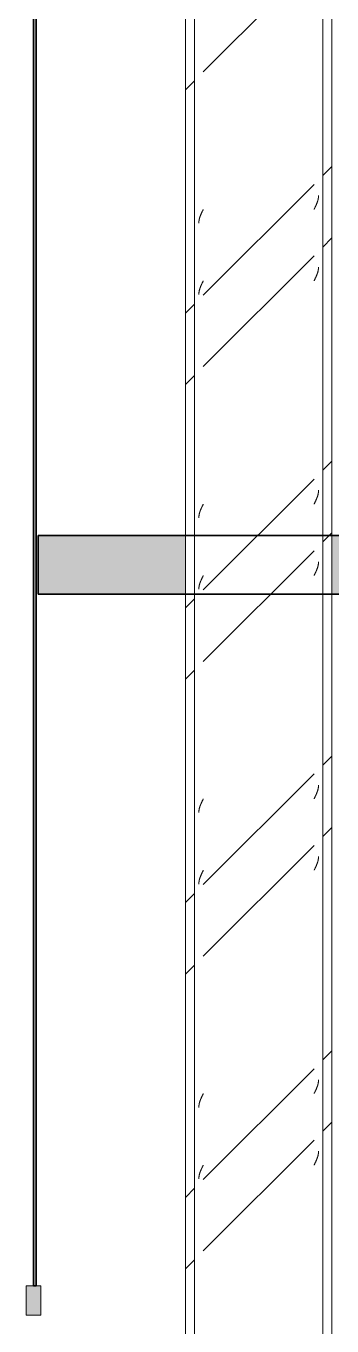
# Model space of a CAD drawing. Header units: centimetres. Extents: x -6111 to 13767, y -285 to 1600.
# Drawn here: x -5478.5 to -5426.3, y 511.2 to 732.9 of the extents above; entities that cross this region are included whole.
import ezdxf

# ---------------------------------------------------------------- set-up
doc = ezdxf.new("R2010")
doc.units = ezdxf.units.CM
for name, color, linetype, lineweight in [('A-FLOR', 7, 'Continuous', 9), ('A-FLOR-PATT', 7, 'Continuous', 35), ('A-WALL', 7, 'Continuous', 9), ('A-WALL-PATT', 7, 'Continuous', 35), ('S-COLS', 7, 'Continuous', 9)]:
    doc.layers.add(name, color=color, linetype=linetype, lineweight=lineweight)
pattern_1 = [(45, (0, 0), (-25.14472, 25.14472), []), (45, (0, 38.1), (-25.14472, 25.14472), [])]

# ---------------------------------------------------------------- blocks, each defined once
blk = doc.blocks.new('PQ_RVR_ARQ-01_ZZ_ZZ_MO_T_A_rvt-1-Elevación Eje 1')
at = {"layer": 'A-FLOR-PATT', "lineweight": 9, "true_color": 0xeaeaea}
h = blk.add_hatch(color=254, dxfattribs=at)
h.paths.add_polyline_path([(-5133.84, 636.02), (-4778.08, 636.02), (-4778.08, 646.02), (-5426.34, 646.02), (-5426.34, 636.02), (-5374.6, 636.02)])
h.paths.add_polyline_path([(-5451.34, 636.02), (-5451.34, 646.02), (-5476.46, 646.02), (-5476.46, 636.02)])
h.paths.add_polyline_path([(-4677.56, 636.02), (-4677.56, 646.02), (-4753.08, 646.02), (-4753.08, 636.02)])
at = {"layer": 'A-WALL-PATT', "lineweight": 9, "true_color": 0xeaeaea}
h = blk.add_hatch(color=254, dxfattribs=at)
h.paths.add_polyline_path([(-5476.76, 518.03), (-5476.76, 959.92), (-5477.26, 959.92), (-5477.26, 518.03)])
h.paths.add_polyline_path([(-5477.26, 965.92), (-5476.76, 965.92), (-5476.76, 974.35), (-5477.26, 974.21)])
blk.add_hatch(color=254, dxfattribs=at).paths.add_polyline_path([(-5478.51, 513.03), (-5476.01, 513.03), (-5476.01, 518.03), (-5478.51, 518.03), (-5478.51, 513.67)])
at = {"layer": 'A-FLOR', "color": 254, "lineweight": 35, "true_color": 0xcccccc}
for p, q in [((-4677.56, 646.02), (-5476.46, 646.02)), ((-5476.46, 646.02), (-5476.46, 636.02)), ((-5476.46, 636.02), (-4677.56, 636.02))]:
    blk.add_line(p, q, dxfattribs=at)
at = {"layer": 'A-WALL', "color": 254, "lineweight": 35, "true_color": 0xcccccc}
for p, q in [((-5477.26, 974.21), (-5477.26, 518.03)), ((-5476.76, 518.03), (-5476.76, 974.35)), ((-5477.26, 518.03), (-5476.76, 518.03))]:
    blk.add_line(p, q, dxfattribs=at)
at = {"layer": 'A-WALL', "color": 254, "true_color": 0xcccccc}
for p, q in [((-5476.01, 518.03), (-5478.51, 518.03)), ((-5478.51, 518.03), (-5478.51, 513.03)), ((-5476.01, 513.03), (-5476.01, 518.03)), ((-5478.51, 513.03), (-5476.01, 513.03))]:
    blk.add_line(p, q, dxfattribs=at)
blk = doc.blocks.new('FP_1-Elevación Eje 1')
at = {"layer": 'S-COLS', "color": 9, "true_color": 0xc0c0c0}
for p, q in [((-5428.78, 703.08), (-5428.77, 703.12)), ((-5428.77, 703.12), (-5428.76, 703.16)), ((-5428.76, 703.16), (-5428.75, 703.19)), ((-5428.75, 703.19), (-5428.74, 703.23)), ((-5428.74, 703.23), (-5428.73, 703.27)), ((-5428.73, 703.27), (-5428.72, 703.31)), ((-5428.72, 703.31), (-5428.71, 703.34)), ((-5428.71, 703.34), (-5428.7, 703.38)), ((-5428.7, 703.42), (-5428.69, 703.46)), ((-5428.7, 703.38), (-5428.7, 703.42)), ((-5428.69, 703.46), (-5428.68, 703.49)), ((-5428.68, 703.53), (-5428.67, 703.57)), ((-5428.68, 703.49), (-5428.68, 703.53)), ((-5428.67, 703.57), (-5428.66, 703.6)), ((-5428.66, 703.64), (-5428.65, 703.68)), ((-5428.66, 703.6), (-5428.66, 703.64)), ((-5428.65, 703.75), (-5428.64, 703.79)), ((-5428.65, 703.72), (-5428.65, 703.75)), ((-5428.65, 703.68), (-5428.65, 703.72)), ((-5428.64, 703.87), (-5428.63, 703.9)), ((-5428.64, 703.83), (-5428.64, 703.87)), ((-5428.64, 703.79), (-5428.64, 703.83)), ((-5428.63, 703.98), (-5428.63, 704.02)), ((-5428.63, 703.94), (-5428.63, 703.98)), ((-5428.63, 703.9), (-5428.63, 703.94)), ((-5429.4, 701.67), (-5429.38, 701.7)), ((-5429.38, 701.7), (-5429.36, 701.74)), ((-5429.36, 701.74), (-5429.34, 701.78)), ((-5429.34, 701.78), (-5429.32, 701.81)), ((-5429.32, 701.81), (-5429.31, 701.85)), ((-5429.31, 701.85), (-5429.29, 701.89)), ((-5429.29, 701.89), (-5429.27, 701.93)), ((-5429.27, 701.93), (-5429.25, 701.96)), ((-5429.25, 701.96), (-5429.23, 702)), ((-5429.23, 702), (-5429.21, 702.04)), ((-5429.21, 702.04), (-5429.19, 702.08)), ((-5429.19, 702.08), (-5429.18, 702.11)), ((-5429.18, 702.11), (-5429.16, 702.15)), ((-5429.16, 702.15), (-5429.14, 702.19)), ((-5429.14, 702.19), (-5429.12, 702.22)), ((-5429.12, 702.22), (-5429.11, 702.26)), ((-5429.11, 702.26), (-5429.09, 702.3)), ((-5429.09, 702.3), (-5429.07, 702.34)), ((-5429.07, 702.34), (-5429.05, 702.37)), ((-5429.05, 702.37), (-5429.04, 702.41)), ((-5429.04, 702.41), (-5429.02, 702.45)), ((-5429.02, 702.45), (-5429, 702.49)), ((-5429, 702.49), (-5428.99, 702.52)), ((-5428.99, 702.52), (-5428.97, 702.56)), ((-5428.97, 702.56), (-5428.96, 702.6)), ((-5428.96, 702.6), (-5428.94, 702.64)), ((-5428.94, 702.64), (-5428.93, 702.67)), ((-5428.93, 702.67), (-5428.91, 702.71)), ((-5428.91, 702.71), (-5428.9, 702.75)), ((-5428.9, 702.75), (-5428.88, 702.78)), ((-5428.88, 702.78), (-5428.87, 702.82)), ((-5428.87, 702.82), (-5428.86, 702.86)), ((-5428.86, 702.86), (-5428.84, 702.9)), ((-5428.84, 702.9), (-5428.83, 702.93)), ((-5428.83, 702.93), (-5428.82, 702.97)), ((-5428.82, 702.97), (-5428.81, 703.01)), ((-5428.81, 703.01), (-5428.79, 703.05)), ((-5428.79, 703.05), (-5428.78, 703.08)), ((-5429.25, 689.77), (-5429.23, 689.81)), ((-5429.23, 689.81), (-5429.21, 689.85)), ((-5429.21, 689.85), (-5429.19, 689.89)), ((-5429.19, 689.89), (-5429.18, 689.92)), ((-5429.18, 689.92), (-5429.16, 689.96)), ((-5429.16, 689.96), (-5429.14, 690)), ((-5429.14, 690), (-5429.12, 690.04)), ((-5429.12, 690.04), (-5429.11, 690.07)), ((-5429.11, 690.07), (-5429.09, 690.11)), ((-5429.09, 690.11), (-5429.07, 690.15)), ((-5429.07, 690.15), (-5429.05, 690.18)), ((-5429.05, 690.18), (-5429.04, 690.22)), ((-5429.04, 690.22), (-5429.02, 690.26)), ((-5429.02, 690.26), (-5429, 690.3)), ((-5429, 690.3), (-5428.99, 690.33)), ((-5428.99, 690.33), (-5428.97, 690.37)), ((-5428.97, 690.37), (-5428.96, 690.41)), ((-5428.96, 690.41), (-5428.94, 690.45)), ((-5428.94, 690.45), (-5428.93, 690.48)), ((-5428.93, 690.48), (-5428.91, 690.52)), ((-5428.91, 690.52), (-5428.9, 690.56)), ((-5428.9, 690.56), (-5428.88, 690.59)), ((-5428.88, 690.59), (-5428.87, 690.63)), ((-5428.87, 690.63), (-5428.86, 690.67)), ((-5428.86, 690.67), (-5428.84, 690.71)), ((-5428.84, 690.71), (-5428.83, 690.74)), ((-5428.83, 690.74), (-5428.82, 690.78)), ((-5428.82, 690.78), (-5428.81, 690.82)), ((-5428.81, 690.82), (-5428.79, 690.86)), ((-5428.79, 690.86), (-5428.78, 690.89)), ((-5428.78, 690.89), (-5428.77, 690.93)), ((-5428.77, 690.93), (-5428.76, 690.97)), ((-5428.76, 690.97), (-5428.75, 691.01)), ((-5428.75, 691.01), (-5428.74, 691.04)), ((-5428.74, 691.04), (-5428.73, 691.08)), ((-5428.73, 691.08), (-5428.72, 691.12)), ((-5428.72, 691.12), (-5428.71, 691.15)), ((-5428.71, 691.15), (-5428.7, 691.19)), ((-5428.7, 691.23), (-5428.69, 691.27)), ((-5428.7, 691.19), (-5428.7, 691.23)), ((-5428.69, 691.27), (-5428.68, 691.3)), ((-5428.68, 691.34), (-5428.67, 691.38)), ((-5428.68, 691.3), (-5428.68, 691.34)), ((-5428.67, 691.38), (-5428.66, 691.42)), ((-5428.66, 691.45), (-5428.65, 691.49)), ((-5428.66, 691.42), (-5428.66, 691.45)), ((-5428.65, 691.56), (-5428.64, 691.6)), ((-5428.65, 691.53), (-5428.65, 691.56)), ((-5428.65, 691.49), (-5428.65, 691.53)), ((-5428.64, 691.68), (-5428.63, 691.71)), ((-5428.64, 691.64), (-5428.64, 691.68)), ((-5428.64, 691.6), (-5428.64, 691.64)), ((-5428.63, 691.79), (-5428.63, 691.83)), ((-5428.63, 691.75), (-5428.63, 691.79)), ((-5428.63, 691.71), (-5428.63, 691.75)), ((-5429.4, 689.48), (-5429.38, 689.51)), ((-5429.38, 689.51), (-5429.36, 689.55)), ((-5429.36, 689.55), (-5429.34, 689.59)), ((-5429.34, 689.59), (-5429.32, 689.62)), ((-5429.32, 689.62), (-5429.31, 689.66)), ((-5429.31, 689.66), (-5429.29, 689.7)), ((-5429.29, 689.7), (-5429.27, 689.74)), ((-5429.27, 689.74), (-5429.25, 689.77)), ((-5429.07, 652.05), (-5429.05, 652.08)), ((-5429.05, 652.08), (-5429.04, 652.12)), ((-5429.04, 652.12), (-5429.02, 652.16)), ((-5429.02, 652.16), (-5429, 652.2)), ((-5429, 652.2), (-5428.99, 652.23)), ((-5428.99, 652.23), (-5428.97, 652.27)), ((-5428.97, 652.27), (-5428.96, 652.31)), ((-5428.96, 652.31), (-5428.94, 652.35)), ((-5428.94, 652.35), (-5428.93, 652.38)), ((-5428.93, 652.38), (-5428.91, 652.42)), ((-5428.91, 652.42), (-5428.9, 652.46)), ((-5428.9, 652.46), (-5428.88, 652.49)), ((-5428.88, 652.49), (-5428.87, 652.53)), ((-5428.87, 652.53), (-5428.86, 652.57)), ((-5428.86, 652.57), (-5428.84, 652.61)), ((-5428.84, 652.61), (-5428.83, 652.64)), ((-5428.83, 652.64), (-5428.82, 652.68)), ((-5428.82, 652.68), (-5428.81, 652.72)), ((-5428.81, 652.72), (-5428.79, 652.76)), ((-5428.79, 652.76), (-5428.78, 652.79)), ((-5428.78, 652.79), (-5428.77, 652.83)), ((-5428.77, 652.83), (-5428.76, 652.87)), ((-5428.76, 652.87), (-5428.75, 652.91)), ((-5428.75, 652.91), (-5428.74, 652.94)), ((-5428.74, 652.94), (-5428.73, 652.98)), ((-5428.73, 652.98), (-5428.72, 653.02)), ((-5428.72, 653.02), (-5428.71, 653.05)), ((-5428.71, 653.05), (-5428.7, 653.09)), ((-5428.7, 653.13), (-5428.69, 653.17)), ((-5428.7, 653.09), (-5428.7, 653.13)), ((-5428.69, 653.17), (-5428.68, 653.2)), ((-5428.68, 653.24), (-5428.67, 653.28)), ((-5428.68, 653.2), (-5428.68, 653.24)), ((-5428.67, 653.28), (-5428.66, 653.32)), ((-5428.66, 653.35), (-5428.65, 653.39)), ((-5428.66, 653.32), (-5428.66, 653.35)), ((-5428.65, 653.46), (-5428.64, 653.5)), ((-5428.65, 653.43), (-5428.65, 653.46)), ((-5428.65, 653.39), (-5428.65, 653.43)), ((-5428.64, 653.58), (-5428.63, 653.61)), ((-5428.64, 653.54), (-5428.64, 653.58)), ((-5428.64, 653.5), (-5428.64, 653.54)), ((-5428.63, 653.69), (-5428.63, 653.73)), ((-5428.63, 653.65), (-5428.63, 653.69)), ((-5428.63, 653.61), (-5428.63, 653.65)), ((-5429.4, 651.38), (-5429.38, 651.41)), ((-5429.38, 651.41), (-5429.36, 651.45)), ((-5429.36, 651.45), (-5429.34, 651.49)), ((-5429.34, 651.49), (-5429.32, 651.52)), ((-5429.32, 651.52), (-5429.31, 651.56)), ((-5429.31, 651.56), (-5429.29, 651.6)), ((-5429.29, 651.6), (-5429.27, 651.64)), ((-5429.27, 651.64), (-5429.25, 651.67)), ((-5429.25, 651.67), (-5429.23, 651.71)), ((-5429.23, 651.71), (-5429.21, 651.75)), ((-5429.21, 651.75), (-5429.19, 651.79)), ((-5429.19, 651.79), (-5429.18, 651.82)), ((-5429.18, 651.82), (-5429.16, 651.86)), ((-5429.16, 651.86), (-5429.14, 651.9)), ((-5429.14, 651.9), (-5429.12, 651.94)), ((-5429.12, 651.94), (-5429.11, 651.97)), ((-5429.11, 651.97), (-5429.09, 652.01)), ((-5429.09, 652.01), (-5429.07, 652.05)), ((-5428.69, 640.98), (-5428.68, 641.01)), ((-5428.68, 641.05), (-5428.67, 641.09)), ((-5428.68, 641.01), (-5428.68, 641.05)), ((-5428.67, 641.09), (-5428.66, 641.13)), ((-5428.66, 641.16), (-5428.65, 641.2)), ((-5428.66, 641.13), (-5428.66, 641.16)), ((-5428.65, 641.28), (-5428.64, 641.31)), ((-5428.65, 641.24), (-5428.65, 641.28)), ((-5428.65, 641.2), (-5428.65, 641.24)), ((-5428.64, 641.39), (-5428.63, 641.42)), ((-5428.64, 641.35), (-5428.64, 641.39)), ((-5428.64, 641.31), (-5428.64, 641.35)), ((-5428.63, 641.5), (-5428.63, 641.54)), ((-5428.63, 641.46), (-5428.63, 641.5)), ((-5428.63, 641.42), (-5428.63, 641.46)), ((-5429.4, 639.19), (-5429.38, 639.22)), ((-5429.38, 639.22), (-5429.36, 639.26)), ((-5429.36, 639.26), (-5429.34, 639.3)), ((-5429.34, 639.3), (-5429.32, 639.34)), ((-5429.32, 639.34), (-5429.31, 639.37)), ((-5429.31, 639.37), (-5429.29, 639.41)), ((-5429.29, 639.41), (-5429.27, 639.45)), ((-5429.27, 639.45), (-5429.25, 639.48)), ((-5429.25, 639.48), (-5429.23, 639.52)), ((-5429.23, 639.52), (-5429.21, 639.56)), ((-5429.21, 639.56), (-5429.19, 639.6)), ((-5429.19, 639.6), (-5429.18, 639.63)), ((-5429.18, 639.63), (-5429.16, 639.67)), ((-5429.16, 639.67), (-5429.14, 639.71)), ((-5429.14, 639.71), (-5429.12, 639.75)), ((-5429.12, 639.75), (-5429.11, 639.78)), ((-5429.11, 639.78), (-5429.09, 639.82)), ((-5429.09, 639.82), (-5429.07, 639.86)), ((-5429.07, 639.86), (-5429.05, 639.89)), ((-5429.05, 639.89), (-5429.04, 639.93)), ((-5429.04, 639.93), (-5429.02, 639.97)), ((-5429.02, 639.97), (-5429, 640.01)), ((-5429, 640.01), (-5428.99, 640.04)), ((-5428.99, 640.04), (-5428.97, 640.08)), ((-5428.97, 640.08), (-5428.96, 640.12)), ((-5428.96, 640.12), (-5428.94, 640.16)), ((-5428.94, 640.16), (-5428.93, 640.19)), ((-5428.93, 640.19), (-5428.91, 640.23)), ((-5428.91, 640.23), (-5428.9, 640.27)), ((-5428.9, 640.27), (-5428.88, 640.31)), ((-5428.88, 640.31), (-5428.87, 640.34)), ((-5428.87, 640.34), (-5428.86, 640.38)), ((-5428.86, 640.38), (-5428.84, 640.42)), ((-5428.84, 640.42), (-5428.83, 640.45)), ((-5428.83, 640.45), (-5428.82, 640.49)), ((-5428.82, 640.49), (-5428.81, 640.53)), ((-5428.81, 640.53), (-5428.79, 640.57)), ((-5428.79, 640.57), (-5428.78, 640.6)), ((-5428.78, 640.6), (-5428.77, 640.64)), ((-5428.77, 640.64), (-5428.76, 640.68)), ((-5428.76, 640.68), (-5428.75, 640.72)), ((-5428.75, 640.72), (-5428.74, 640.75)), ((-5428.74, 640.75), (-5428.73, 640.79)), ((-5428.73, 640.79), (-5428.72, 640.83)), ((-5428.72, 640.83), (-5428.71, 640.86)), ((-5428.71, 640.86), (-5428.7, 640.9)), ((-5428.7, 640.94), (-5428.69, 640.98)), ((-5428.7, 640.9), (-5428.7, 640.94)), ((-5428.64, 603.29), (-5428.63, 603.32)), ((-5428.64, 603.25), (-5428.64, 603.29)), ((-5428.63, 603.4), (-5428.63, 603.44)), ((-5428.63, 603.36), (-5428.63, 603.4)), ((-5428.63, 603.32), (-5428.63, 603.36)), ((-5429.4, 601.09), (-5429.38, 601.12)), ((-5429.38, 601.12), (-5429.36, 601.16)), ((-5429.36, 601.16), (-5429.34, 601.2)), ((-5429.34, 601.2), (-5429.32, 601.24)), ((-5429.32, 601.24), (-5429.31, 601.27)), ((-5429.31, 601.27), (-5429.29, 601.31)), ((-5429.29, 601.31), (-5429.27, 601.35)), ((-5429.27, 601.35), (-5429.25, 601.38)), ((-5429.25, 601.38), (-5429.23, 601.42)), ((-5429.23, 601.42), (-5429.21, 601.46)), ((-5429.21, 601.46), (-5429.19, 601.5)), ((-5429.19, 601.5), (-5429.18, 601.53)), ((-5429.18, 601.53), (-5429.16, 601.57)), ((-5429.16, 601.57), (-5429.14, 601.61)), ((-5429.14, 601.61), (-5429.12, 601.65)), ((-5429.12, 601.65), (-5429.11, 601.68)), ((-5429.11, 601.68), (-5429.09, 601.72)), ((-5429.09, 601.72), (-5429.07, 601.76)), ((-5429.07, 601.76), (-5429.05, 601.79)), ((-5429.05, 601.79), (-5429.04, 601.83)), ((-5429.04, 601.83), (-5429.02, 601.87)), ((-5429.02, 601.87), (-5429, 601.91)), ((-5429, 601.91), (-5428.99, 601.94)), ((-5428.99, 601.94), (-5428.97, 601.98)), ((-5428.97, 601.98), (-5428.96, 602.02)), ((-5428.96, 602.02), (-5428.94, 602.06)), ((-5428.94, 602.06), (-5428.93, 602.09)), ((-5428.93, 602.09), (-5428.91, 602.13)), ((-5428.91, 602.13), (-5428.9, 602.17)), ((-5428.9, 602.17), (-5428.88, 602.21)), ((-5428.88, 602.21), (-5428.87, 602.24)), ((-5428.87, 602.24), (-5428.86, 602.28)), ((-5428.86, 602.28), (-5428.84, 602.32)), ((-5428.84, 602.32), (-5428.83, 602.35)), ((-5428.83, 602.35), (-5428.82, 602.39)), ((-5428.82, 602.39), (-5428.81, 602.43)), ((-5428.81, 602.43), (-5428.79, 602.47)), ((-5428.79, 602.47), (-5428.78, 602.5)), ((-5428.78, 602.5), (-5428.77, 602.54)), ((-5428.77, 602.54), (-5428.76, 602.58)), ((-5428.76, 602.58), (-5428.75, 602.62)), ((-5428.75, 602.62), (-5428.74, 602.65)), ((-5428.74, 602.65), (-5428.73, 602.69)), ((-5428.73, 602.69), (-5428.72, 602.73)), ((-5428.72, 602.73), (-5428.71, 602.76)), ((-5428.71, 602.76), (-5428.7, 602.8)), ((-5428.7, 602.84), (-5428.69, 602.88)), ((-5428.7, 602.8), (-5428.7, 602.84)), ((-5428.69, 602.88), (-5428.68, 602.91)), ((-5428.68, 602.95), (-5428.67, 602.99)), ((-5428.68, 602.91), (-5428.68, 602.95)), ((-5428.67, 602.99), (-5428.66, 603.03)), ((-5428.66, 603.06), (-5428.65, 603.1)), ((-5428.66, 603.03), (-5428.66, 603.06)), ((-5428.65, 603.18), (-5428.64, 603.21)), ((-5428.65, 603.14), (-5428.65, 603.18)), ((-5428.65, 603.1), (-5428.65, 603.14)), ((-5428.64, 603.21), (-5428.64, 603.25)), ((-5428.91, 589.94), (-5428.9, 589.98)), ((-5428.9, 589.98), (-5428.88, 590.02)), ((-5428.88, 590.02), (-5428.87, 590.05)), ((-5428.87, 590.05), (-5428.86, 590.09)), ((-5428.86, 590.09), (-5428.84, 590.13)), ((-5428.84, 590.13), (-5428.83, 590.17)), ((-5428.83, 590.17), (-5428.82, 590.2)), ((-5428.82, 590.2), (-5428.81, 590.24)), ((-5428.81, 590.24), (-5428.79, 590.28)), ((-5428.79, 590.28), (-5428.78, 590.31)), ((-5428.78, 590.31), (-5428.77, 590.35)), ((-5428.77, 590.35), (-5428.76, 590.39)), ((-5428.76, 590.39), (-5428.75, 590.43)), ((-5428.75, 590.43), (-5428.74, 590.46)), ((-5428.74, 590.46), (-5428.73, 590.5)), ((-5428.73, 590.5), (-5428.72, 590.54)), ((-5428.72, 590.54), (-5428.71, 590.58)), ((-5428.71, 590.58), (-5428.7, 590.61)), ((-5428.7, 590.65), (-5428.69, 590.69)), ((-5428.7, 590.61), (-5428.7, 590.65)), ((-5428.69, 590.69), (-5428.68, 590.72)), ((-5428.68, 590.76), (-5428.67, 590.8)), ((-5428.68, 590.72), (-5428.68, 590.76)), ((-5428.67, 590.8), (-5428.66, 590.84)), ((-5428.66, 590.87), (-5428.65, 590.91)), ((-5428.66, 590.84), (-5428.66, 590.87)), ((-5428.65, 590.99), (-5428.64, 591.02)), ((-5428.65, 590.95), (-5428.65, 590.99)), ((-5428.65, 590.91), (-5428.65, 590.95)), ((-5428.64, 591.1), (-5428.63, 591.14)), ((-5428.64, 591.06), (-5428.64, 591.1)), ((-5428.64, 591.02), (-5428.64, 591.06)), ((-5428.63, 591.21), (-5428.63, 591.25)), ((-5428.63, 591.17), (-5428.63, 591.21)), ((-5428.63, 591.14), (-5428.63, 591.17)), ((-5429.4, 588.9), (-5429.38, 588.93)), ((-5429.38, 588.93), (-5429.36, 588.97)), ((-5429.36, 588.97), (-5429.34, 589.01)), ((-5429.34, 589.01), (-5429.32, 589.05)), ((-5429.32, 589.05), (-5429.31, 589.08)), ((-5429.31, 589.08), (-5429.29, 589.12)), ((-5429.29, 589.12), (-5429.27, 589.16)), ((-5429.27, 589.16), (-5429.25, 589.2)), ((-5429.25, 589.2), (-5429.23, 589.23)), ((-5429.23, 589.23), (-5429.21, 589.27)), ((-5429.21, 589.27), (-5429.19, 589.31)), ((-5429.19, 589.31), (-5429.18, 589.34)), ((-5429.18, 589.34), (-5429.16, 589.38)), ((-5429.16, 589.38), (-5429.14, 589.42)), ((-5429.14, 589.42), (-5429.12, 589.46)), ((-5429.12, 589.46), (-5429.11, 589.49)), ((-5429.11, 589.49), (-5429.09, 589.53)), ((-5429.09, 589.53), (-5429.07, 589.57)), ((-5429.07, 589.57), (-5429.05, 589.61)), ((-5429.05, 589.61), (-5429.04, 589.64)), ((-5429.04, 589.64), (-5429.02, 589.68)), ((-5429.02, 589.68), (-5429, 589.72)), ((-5429, 589.72), (-5428.99, 589.75)), ((-5428.99, 589.75), (-5428.97, 589.79)), ((-5428.97, 589.79), (-5428.96, 589.83)), ((-5428.96, 589.83), (-5428.94, 589.87)), ((-5428.94, 589.87), (-5428.93, 589.9)), ((-5428.93, 589.9), (-5428.91, 589.94)), ((-5428.77, 552.25), (-5428.76, 552.29)), ((-5428.76, 552.29), (-5428.75, 552.33)), ((-5428.75, 552.33), (-5428.74, 552.36)), ((-5428.74, 552.36), (-5428.73, 552.4)), ((-5428.73, 552.4), (-5428.72, 552.44)), ((-5428.72, 552.44), (-5428.71, 552.48)), ((-5428.71, 552.48), (-5428.7, 552.51)), ((-5428.7, 552.55), (-5428.69, 552.59)), ((-5428.7, 552.51), (-5428.7, 552.55)), ((-5428.69, 552.59), (-5428.68, 552.62)), ((-5428.68, 552.66), (-5428.67, 552.7)), ((-5428.68, 552.62), (-5428.68, 552.66)), ((-5428.67, 552.7), (-5428.66, 552.74)), ((-5428.66, 552.77), (-5428.65, 552.81)), ((-5428.66, 552.74), (-5428.66, 552.77)), ((-5428.65, 552.89), (-5428.64, 552.92)), ((-5428.65, 552.85), (-5428.65, 552.89)), ((-5428.65, 552.81), (-5428.65, 552.85)), ((-5428.64, 553), (-5428.63, 553.04)), ((-5428.64, 552.96), (-5428.64, 553)), ((-5428.64, 552.92), (-5428.64, 552.96)), ((-5428.63, 553.11), (-5428.63, 553.15)), ((-5428.63, 553.07), (-5428.63, 553.11)), ((-5428.63, 553.04), (-5428.63, 553.07)), ((-5429.4, 550.8), (-5429.38, 550.83)), ((-5429.38, 550.83), (-5429.36, 550.87)), ((-5429.36, 550.87), (-5429.34, 550.91)), ((-5429.34, 550.91), (-5429.32, 550.95)), ((-5429.32, 550.95), (-5429.31, 550.98)), ((-5429.31, 550.98), (-5429.29, 551.02)), ((-5429.29, 551.02), (-5429.27, 551.06)), ((-5429.27, 551.06), (-5429.25, 551.1)), ((-5429.25, 551.1), (-5429.23, 551.13)), ((-5429.23, 551.13), (-5429.21, 551.17)), ((-5429.21, 551.17), (-5429.19, 551.21)), ((-5429.19, 551.21), (-5429.18, 551.24)), ((-5429.18, 551.24), (-5429.16, 551.28)), ((-5429.16, 551.28), (-5429.14, 551.32)), ((-5429.14, 551.32), (-5429.12, 551.36)), ((-5429.12, 551.36), (-5429.11, 551.39)), ((-5429.11, 551.39), (-5429.09, 551.43)), ((-5429.09, 551.43), (-5429.07, 551.47)), ((-5429.07, 551.47), (-5429.05, 551.51)), ((-5429.05, 551.51), (-5429.04, 551.54)), ((-5429.04, 551.54), (-5429.02, 551.58)), ((-5429.02, 551.58), (-5429, 551.62)), ((-5429, 551.62), (-5428.99, 551.65)), ((-5428.99, 551.65), (-5428.97, 551.69)), ((-5428.97, 551.69), (-5428.96, 551.73)), ((-5428.96, 551.73), (-5428.94, 551.77)), ((-5428.94, 551.77), (-5428.93, 551.8)), ((-5428.93, 551.8), (-5428.91, 551.84)), ((-5428.91, 551.84), (-5428.9, 551.88)), ((-5428.9, 551.88), (-5428.88, 551.92)), ((-5428.88, 551.92), (-5428.87, 551.95)), ((-5428.87, 551.95), (-5428.86, 551.99)), ((-5428.86, 551.99), (-5428.84, 552.03)), ((-5428.84, 552.03), (-5428.83, 552.07)), ((-5428.83, 552.07), (-5428.82, 552.1)), ((-5428.82, 552.1), (-5428.81, 552.14)), ((-5428.81, 552.14), (-5428.79, 552.18)), ((-5428.79, 552.18), (-5428.78, 552.21)), ((-5428.78, 552.21), (-5428.77, 552.25)), ((-5429.23, 538.94), (-5429.21, 538.98)), ((-5429.21, 538.98), (-5429.19, 539.02)), ((-5429.19, 539.02), (-5429.18, 539.05)), ((-5429.18, 539.05), (-5429.16, 539.09)), ((-5429.16, 539.09), (-5429.14, 539.13)), ((-5429.14, 539.13), (-5429.12, 539.17)), ((-5429.12, 539.17), (-5429.11, 539.2)), ((-5429.11, 539.2), (-5429.09, 539.24)), ((-5429.09, 539.24), (-5429.07, 539.28)), ((-5429.07, 539.28), (-5429.05, 539.32)), ((-5429.05, 539.32), (-5429.04, 539.35)), ((-5429.04, 539.35), (-5429.02, 539.39)), ((-5429.02, 539.39), (-5429, 539.43)), ((-5429, 539.43), (-5428.99, 539.47)), ((-5428.99, 539.47), (-5428.97, 539.5)), ((-5428.97, 539.5), (-5428.96, 539.54)), ((-5428.96, 539.54), (-5428.94, 539.58)), ((-5428.94, 539.58), (-5428.93, 539.61)), ((-5428.93, 539.61), (-5428.91, 539.65)), ((-5428.91, 539.65), (-5428.9, 539.69)), ((-5428.9, 539.69), (-5428.88, 539.73)), ((-5428.88, 539.73), (-5428.87, 539.76)), ((-5428.87, 539.76), (-5428.86, 539.8)), ((-5428.86, 539.8), (-5428.84, 539.84)), ((-5428.84, 539.84), (-5428.83, 539.88)), ((-5428.83, 539.88), (-5428.82, 539.91)), ((-5428.82, 539.91), (-5428.81, 539.95)), ((-5428.81, 539.95), (-5428.79, 539.99)), ((-5428.79, 539.99), (-5428.78, 540.02)), ((-5428.78, 540.02), (-5428.77, 540.06)), ((-5428.77, 540.06), (-5428.76, 540.1)), ((-5428.76, 540.1), (-5428.75, 540.14)), ((-5428.75, 540.14), (-5428.74, 540.17)), ((-5428.74, 540.17), (-5428.73, 540.21)), ((-5428.73, 540.21), (-5428.72, 540.25)), ((-5428.72, 540.25), (-5428.71, 540.29)), ((-5428.71, 540.29), (-5428.7, 540.32)), ((-5428.7, 540.36), (-5428.69, 540.4)), ((-5428.7, 540.32), (-5428.7, 540.36)), ((-5428.69, 540.4), (-5428.68, 540.44)), ((-5428.68, 540.47), (-5428.67, 540.51)), ((-5428.68, 540.44), (-5428.68, 540.47)), ((-5428.67, 540.51), (-5428.66, 540.55)), ((-5428.66, 540.58), (-5428.65, 540.62)), ((-5428.66, 540.55), (-5428.66, 540.58)), ((-5428.65, 540.7), (-5428.64, 540.73)), ((-5428.65, 540.66), (-5428.65, 540.7)), ((-5428.65, 540.62), (-5428.65, 540.66)), ((-5428.64, 540.81), (-5428.63, 540.85)), ((-5428.64, 540.77), (-5428.64, 540.81)), ((-5428.64, 540.73), (-5428.64, 540.77)), ((-5428.63, 540.92), (-5428.63, 540.96)), ((-5428.63, 540.88), (-5428.63, 540.92)), ((-5428.63, 540.85), (-5428.63, 540.88)), ((-5429.4, 538.61), (-5429.38, 538.64)), ((-5429.38, 538.64), (-5429.36, 538.68)), ((-5429.36, 538.68), (-5429.34, 538.72)), ((-5429.34, 538.72), (-5429.32, 538.76)), ((-5429.32, 538.76), (-5429.31, 538.79)), ((-5429.31, 538.79), (-5429.29, 538.83)), ((-5429.29, 538.83), (-5429.27, 538.87)), ((-5429.27, 538.87), (-5429.25, 538.91)), ((-5429.25, 538.91), (-5429.23, 538.94))]:
    blk.add_line(p, q, dxfattribs=at)
blk = doc.blocks.new('FP_2-Elevación Eje 1')
at = {"layer": 'S-COLS', "color": 9, "true_color": 0xc0c0c0}
for p, q in [((-5448.67, 700.84), (-5448.66, 700.88)), ((-5448.66, 700.88), (-5448.64, 700.92)), ((-5448.64, 700.92), (-5448.62, 700.96)), ((-5448.62, 700.96), (-5448.61, 700.99)), ((-5448.61, 700.99), (-5448.59, 701.03)), ((-5448.59, 701.03), (-5448.57, 701.07)), ((-5448.57, 701.07), (-5448.56, 701.11)), ((-5448.56, 701.11), (-5448.54, 701.14)), ((-5448.54, 701.14), (-5448.52, 701.18)), ((-5448.52, 701.18), (-5448.5, 701.22)), ((-5448.5, 701.22), (-5448.48, 701.25)), ((-5448.48, 701.25), (-5448.47, 701.29)), ((-5448.47, 701.29), (-5448.45, 701.33)), ((-5448.45, 701.33), (-5448.43, 701.37)), ((-5448.43, 701.37), (-5448.41, 701.4)), ((-5448.41, 701.4), (-5448.39, 701.44)), ((-5448.39, 701.44), (-5448.37, 701.48)), ((-5448.37, 701.48), (-5448.35, 701.52)), ((-5448.35, 701.52), (-5448.34, 701.55)), ((-5448.34, 701.55), (-5448.32, 701.59)), ((-5448.32, 701.59), (-5448.3, 701.63)), ((-5448.3, 701.63), (-5448.28, 701.67)), ((-5449.05, 699.39), (-5449.04, 699.43)), ((-5449.05, 699.35), (-5449.05, 699.39)), ((-5449.05, 699.31), (-5449.05, 699.35)), ((-5449.04, 699.54), (-5449.03, 699.58)), ((-5449.04, 699.5), (-5449.04, 699.54)), ((-5449.04, 699.46), (-5449.04, 699.5)), ((-5449.04, 699.43), (-5449.04, 699.46)), ((-5449.03, 699.61), (-5449.02, 699.65)), ((-5449.03, 699.58), (-5449.03, 699.61)), ((-5449.02, 699.69), (-5449.01, 699.73)), ((-5449.02, 699.65), (-5449.02, 699.69)), ((-5449.01, 699.76), (-5449, 699.8)), ((-5449.01, 699.73), (-5449.01, 699.76)), ((-5449, 699.84), (-5448.99, 699.87)), ((-5449, 699.8), (-5449, 699.84)), ((-5448.99, 699.87), (-5448.98, 699.91)), ((-5448.98, 699.91), (-5448.97, 699.95)), ((-5448.97, 699.99), (-5448.96, 700.02)), ((-5448.97, 699.95), (-5448.97, 699.99)), ((-5448.96, 700.02), (-5448.95, 700.06)), ((-5448.95, 700.06), (-5448.94, 700.1)), ((-5448.94, 700.1), (-5448.93, 700.14)), ((-5448.93, 700.14), (-5448.92, 700.17)), ((-5448.92, 700.17), (-5448.91, 700.21)), ((-5448.91, 700.21), (-5448.9, 700.25)), ((-5448.9, 700.25), (-5448.89, 700.28)), ((-5448.89, 700.28), (-5448.87, 700.32)), ((-5448.87, 700.32), (-5448.86, 700.36)), ((-5448.86, 700.36), (-5448.85, 700.4)), ((-5448.85, 700.4), (-5448.84, 700.43)), ((-5448.84, 700.43), (-5448.82, 700.47)), ((-5448.82, 700.47), (-5448.81, 700.51)), ((-5448.81, 700.51), (-5448.8, 700.55)), ((-5448.8, 700.55), (-5448.78, 700.58)), ((-5448.78, 700.58), (-5448.77, 700.62)), ((-5448.77, 700.62), (-5448.75, 700.66)), ((-5448.75, 700.66), (-5448.74, 700.7)), ((-5448.74, 700.7), (-5448.72, 700.73)), ((-5448.72, 700.73), (-5448.71, 700.77)), ((-5448.71, 700.77), (-5448.69, 700.81)), ((-5448.69, 700.81), (-5448.67, 700.84)), ((-5449.01, 687.57), (-5449, 687.61)), ((-5449.01, 687.54), (-5449.01, 687.57)), ((-5449, 687.65), (-5448.99, 687.68)), ((-5449, 687.61), (-5449, 687.65)), ((-5448.99, 687.68), (-5448.98, 687.72)), ((-5448.98, 687.72), (-5448.97, 687.76)), ((-5448.97, 687.8), (-5448.96, 687.83)), ((-5448.97, 687.76), (-5448.97, 687.8)), ((-5448.96, 687.83), (-5448.95, 687.87)), ((-5448.95, 687.87), (-5448.94, 687.91)), ((-5448.94, 687.91), (-5448.93, 687.95)), ((-5448.93, 687.95), (-5448.92, 687.98)), ((-5448.92, 687.98), (-5448.91, 688.02)), ((-5448.91, 688.02), (-5448.9, 688.06)), ((-5448.9, 688.06), (-5448.89, 688.1)), ((-5448.89, 688.1), (-5448.87, 688.13)), ((-5448.87, 688.13), (-5448.86, 688.17)), ((-5448.86, 688.17), (-5448.85, 688.21)), ((-5448.85, 688.21), (-5448.84, 688.24)), ((-5448.84, 688.24), (-5448.82, 688.28)), ((-5448.82, 688.28), (-5448.81, 688.32)), ((-5448.81, 688.32), (-5448.8, 688.36)), ((-5448.8, 688.36), (-5448.78, 688.39)), ((-5448.78, 688.39), (-5448.77, 688.43)), ((-5448.77, 688.43), (-5448.75, 688.47)), ((-5448.75, 688.47), (-5448.74, 688.51)), ((-5448.74, 688.51), (-5448.72, 688.54)), ((-5448.72, 688.54), (-5448.71, 688.58)), ((-5448.71, 688.58), (-5448.69, 688.62)), ((-5448.69, 688.62), (-5448.67, 688.65)), ((-5448.67, 688.65), (-5448.66, 688.69)), ((-5448.66, 688.69), (-5448.64, 688.73)), ((-5448.64, 688.73), (-5448.62, 688.77)), ((-5448.62, 688.77), (-5448.61, 688.8)), ((-5448.61, 688.8), (-5448.59, 688.84)), ((-5448.59, 688.84), (-5448.57, 688.88)), ((-5448.57, 688.88), (-5448.56, 688.92)), ((-5448.56, 688.92), (-5448.54, 688.95)), ((-5448.54, 688.95), (-5448.52, 688.99)), ((-5448.52, 688.99), (-5448.5, 689.03)), ((-5448.5, 689.03), (-5448.48, 689.07)), ((-5448.48, 689.07), (-5448.47, 689.1)), ((-5448.47, 689.1), (-5448.45, 689.14)), ((-5448.45, 689.14), (-5448.43, 689.18)), ((-5448.43, 689.18), (-5448.41, 689.21)), ((-5448.41, 689.21), (-5448.39, 689.25)), ((-5448.39, 689.25), (-5448.37, 689.29)), ((-5448.37, 689.29), (-5448.35, 689.33)), ((-5448.35, 689.33), (-5448.34, 689.36)), ((-5448.34, 689.36), (-5448.32, 689.4)), ((-5448.32, 689.4), (-5448.3, 689.44)), ((-5448.3, 689.44), (-5448.28, 689.48)), ((-5449.05, 687.2), (-5449.04, 687.24)), ((-5449.05, 687.16), (-5449.05, 687.2)), ((-5449.05, 687.13), (-5449.05, 687.16)), ((-5449.04, 687.35), (-5449.03, 687.39)), ((-5449.04, 687.31), (-5449.04, 687.35)), ((-5449.04, 687.27), (-5449.04, 687.31)), ((-5449.04, 687.24), (-5449.04, 687.27)), ((-5449.03, 687.42), (-5449.02, 687.46)), ((-5449.03, 687.39), (-5449.03, 687.42)), ((-5449.02, 687.5), (-5449.01, 687.54)), ((-5449.02, 687.46), (-5449.02, 687.5)), ((-5448.93, 649.85), (-5448.92, 649.88)), ((-5448.92, 649.88), (-5448.91, 649.92)), ((-5448.91, 649.92), (-5448.9, 649.96)), ((-5448.9, 649.96), (-5448.89, 650)), ((-5448.89, 650), (-5448.87, 650.03)), ((-5448.87, 650.03), (-5448.86, 650.07)), ((-5448.86, 650.07), (-5448.85, 650.11)), ((-5448.85, 650.11), (-5448.84, 650.14)), ((-5448.84, 650.14), (-5448.82, 650.18)), ((-5448.82, 650.18), (-5448.81, 650.22)), ((-5448.81, 650.22), (-5448.8, 650.26)), ((-5448.8, 650.26), (-5448.78, 650.29)), ((-5448.78, 650.29), (-5448.77, 650.33)), ((-5448.77, 650.33), (-5448.75, 650.37)), ((-5448.75, 650.37), (-5448.74, 650.41)), ((-5448.74, 650.41), (-5448.72, 650.44)), ((-5448.72, 650.44), (-5448.71, 650.48)), ((-5448.71, 650.48), (-5448.69, 650.52)), ((-5448.69, 650.52), (-5448.67, 650.55)), ((-5448.67, 650.55), (-5448.66, 650.59)), ((-5448.66, 650.59), (-5448.64, 650.63)), ((-5448.64, 650.63), (-5448.62, 650.67)), ((-5448.62, 650.67), (-5448.61, 650.7)), ((-5448.61, 650.7), (-5448.59, 650.74)), ((-5448.59, 650.74), (-5448.57, 650.78)), ((-5448.57, 650.78), (-5448.56, 650.82)), ((-5448.56, 650.82), (-5448.54, 650.85)), ((-5448.54, 650.85), (-5448.52, 650.89)), ((-5448.52, 650.89), (-5448.5, 650.93)), ((-5448.5, 650.93), (-5448.48, 650.97)), ((-5448.48, 650.97), (-5448.47, 651)), ((-5448.47, 651), (-5448.45, 651.04)), ((-5448.45, 651.04), (-5448.43, 651.08)), ((-5448.43, 651.08), (-5448.41, 651.11)), ((-5448.41, 651.11), (-5448.39, 651.15)), ((-5448.39, 651.15), (-5448.37, 651.19)), ((-5448.37, 651.19), (-5448.35, 651.23)), ((-5448.35, 651.23), (-5448.34, 651.26)), ((-5448.34, 651.26), (-5448.32, 651.3)), ((-5448.32, 651.3), (-5448.3, 651.34)), ((-5448.3, 651.34), (-5448.28, 651.38)), ((-5449.05, 649.1), (-5449.04, 649.14)), ((-5449.05, 649.06), (-5449.05, 649.1)), ((-5449.05, 649.03), (-5449.05, 649.06)), ((-5449.04, 649.25), (-5449.03, 649.29)), ((-5449.04, 649.21), (-5449.04, 649.25)), ((-5449.04, 649.17), (-5449.04, 649.21)), ((-5449.04, 649.14), (-5449.04, 649.17)), ((-5449.03, 649.32), (-5449.02, 649.36)), ((-5449.03, 649.29), (-5449.03, 649.32)), ((-5449.02, 649.4), (-5449.01, 649.44)), ((-5449.02, 649.36), (-5449.02, 649.4)), ((-5449.01, 649.47), (-5449, 649.51)), ((-5449.01, 649.44), (-5449.01, 649.47)), ((-5449, 649.55), (-5448.99, 649.58)), ((-5449, 649.51), (-5449, 649.55)), ((-5448.99, 649.58), (-5448.98, 649.62)), ((-5448.98, 649.62), (-5448.97, 649.66)), ((-5448.97, 649.7), (-5448.96, 649.73)), ((-5448.97, 649.66), (-5448.97, 649.7)), ((-5448.96, 649.73), (-5448.95, 649.77)), ((-5448.95, 649.77), (-5448.94, 649.81)), ((-5448.94, 649.81), (-5448.93, 649.85)), ((-5448.5, 638.74), (-5448.48, 638.78)), ((-5448.48, 638.78), (-5448.47, 638.81)), ((-5448.47, 638.81), (-5448.45, 638.85)), ((-5448.45, 638.85), (-5448.43, 638.89)), ((-5448.43, 638.89), (-5448.41, 638.93)), ((-5448.41, 638.93), (-5448.39, 638.96)), ((-5448.39, 638.96), (-5448.37, 639)), ((-5448.37, 639), (-5448.35, 639.04)), ((-5448.35, 639.04), (-5448.34, 639.07)), ((-5448.34, 639.07), (-5448.32, 639.11)), ((-5448.32, 639.11), (-5448.3, 639.15)), ((-5448.3, 639.15), (-5448.28, 639.19)), ((-5449.05, 636.91), (-5449.04, 636.95)), ((-5449.05, 636.87), (-5449.05, 636.91)), ((-5449.05, 636.84), (-5449.05, 636.87)), ((-5449.04, 637.06), (-5449.03, 637.1)), ((-5449.04, 637.02), (-5449.04, 637.06)), ((-5449.04, 636.99), (-5449.04, 637.02)), ((-5449.04, 636.95), (-5449.04, 636.99)), ((-5449.03, 637.13), (-5449.02, 637.17)), ((-5449.03, 637.1), (-5449.03, 637.13)), ((-5449.02, 637.21), (-5449.01, 637.25)), ((-5449.02, 637.17), (-5449.02, 637.21)), ((-5449.01, 637.28), (-5449, 637.32)), ((-5449.01, 637.25), (-5449.01, 637.28)), ((-5449, 637.36), (-5448.99, 637.4)), ((-5449, 637.32), (-5449, 637.36)), ((-5448.99, 637.4), (-5448.98, 637.43)), ((-5448.98, 637.43), (-5448.97, 637.47)), ((-5448.97, 637.51), (-5448.96, 637.54)), ((-5448.97, 637.47), (-5448.97, 637.51)), ((-5448.96, 637.54), (-5448.95, 637.58)), ((-5448.95, 637.58), (-5448.94, 637.62)), ((-5448.94, 637.62), (-5448.93, 637.66)), ((-5448.93, 637.66), (-5448.92, 637.69)), ((-5448.92, 637.69), (-5448.91, 637.73)), ((-5448.91, 637.73), (-5448.9, 637.77)), ((-5448.9, 637.77), (-5448.89, 637.81)), ((-5448.89, 637.81), (-5448.87, 637.84)), ((-5448.87, 637.84), (-5448.86, 637.88)), ((-5448.86, 637.88), (-5448.85, 637.92)), ((-5448.85, 637.92), (-5448.84, 637.96)), ((-5448.84, 637.96), (-5448.82, 637.99)), ((-5448.82, 637.99), (-5448.81, 638.03)), ((-5448.81, 638.03), (-5448.8, 638.07)), ((-5448.8, 638.07), (-5448.78, 638.1)), ((-5448.78, 638.1), (-5448.77, 638.14)), ((-5448.77, 638.14), (-5448.75, 638.18)), ((-5448.75, 638.18), (-5448.74, 638.22)), ((-5448.74, 638.22), (-5448.72, 638.25)), ((-5448.72, 638.25), (-5448.71, 638.29)), ((-5448.71, 638.29), (-5448.69, 638.33)), ((-5448.69, 638.33), (-5448.67, 638.37)), ((-5448.67, 638.37), (-5448.66, 638.4)), ((-5448.66, 638.4), (-5448.64, 638.44)), ((-5448.64, 638.44), (-5448.62, 638.48)), ((-5448.62, 638.48), (-5448.61, 638.51)), ((-5448.61, 638.51), (-5448.59, 638.55)), ((-5448.59, 638.55), (-5448.57, 638.59)), ((-5448.57, 638.59), (-5448.56, 638.63)), ((-5448.56, 638.63), (-5448.54, 638.66)), ((-5448.54, 638.66), (-5448.52, 638.7)), ((-5448.52, 638.7), (-5448.5, 638.74)), ((-5448.3, 601.05), (-5448.28, 601.09)), ((-5449.05, 598.81), (-5449.04, 598.85)), ((-5449.04, 598.96), (-5449.03, 599)), ((-5449.04, 598.92), (-5449.04, 598.96)), ((-5449.04, 598.89), (-5449.04, 598.92)), ((-5449.04, 598.85), (-5449.04, 598.89)), ((-5449.03, 599.03), (-5449.02, 599.07)), ((-5449.03, 599), (-5449.03, 599.03)), ((-5449.02, 599.11), (-5449.01, 599.15)), ((-5449.02, 599.07), (-5449.02, 599.11)), ((-5449.01, 599.18), (-5449, 599.22)), ((-5449.01, 599.15), (-5449.01, 599.18)), ((-5449, 599.26), (-5448.99, 599.3)), ((-5449, 599.22), (-5449, 599.26)), ((-5448.99, 599.3), (-5448.98, 599.33)), ((-5448.98, 599.33), (-5448.97, 599.37)), ((-5448.97, 599.41), (-5448.96, 599.44)), ((-5448.97, 599.37), (-5448.97, 599.41)), ((-5448.96, 599.44), (-5448.95, 599.48)), ((-5448.95, 599.48), (-5448.94, 599.52)), ((-5448.94, 599.52), (-5448.93, 599.56)), ((-5448.93, 599.56), (-5448.92, 599.59)), ((-5448.92, 599.59), (-5448.91, 599.63)), ((-5448.91, 599.63), (-5448.9, 599.67)), ((-5448.9, 599.67), (-5448.89, 599.71)), ((-5448.89, 599.71), (-5448.87, 599.74)), ((-5448.87, 599.74), (-5448.86, 599.78)), ((-5448.86, 599.78), (-5448.85, 599.82)), ((-5448.85, 599.82), (-5448.84, 599.86)), ((-5448.84, 599.86), (-5448.82, 599.89)), ((-5448.82, 599.89), (-5448.81, 599.93)), ((-5448.81, 599.93), (-5448.8, 599.97)), ((-5448.8, 599.97), (-5448.78, 600)), ((-5448.78, 600), (-5448.77, 600.04)), ((-5448.77, 600.04), (-5448.75, 600.08)), ((-5448.75, 600.08), (-5448.74, 600.12)), ((-5448.74, 600.12), (-5448.72, 600.15)), ((-5448.72, 600.15), (-5448.71, 600.19)), ((-5448.71, 600.19), (-5448.69, 600.23)), ((-5448.69, 600.23), (-5448.67, 600.27)), ((-5448.67, 600.27), (-5448.66, 600.3)), ((-5448.66, 600.3), (-5448.64, 600.34)), ((-5448.64, 600.34), (-5448.62, 600.38)), ((-5448.62, 600.38), (-5448.61, 600.41)), ((-5448.61, 600.41), (-5448.59, 600.45)), ((-5448.59, 600.45), (-5448.57, 600.49)), ((-5448.57, 600.49), (-5448.56, 600.53)), ((-5448.56, 600.53), (-5448.54, 600.56)), ((-5448.54, 600.56), (-5448.52, 600.6)), ((-5448.52, 600.6), (-5448.5, 600.64)), ((-5448.5, 600.64), (-5448.48, 600.68)), ((-5448.48, 600.68), (-5448.47, 600.71)), ((-5448.47, 600.71), (-5448.45, 600.75)), ((-5448.45, 600.75), (-5448.43, 600.79)), ((-5448.43, 600.79), (-5448.41, 600.83)), ((-5448.41, 600.83), (-5448.39, 600.86)), ((-5448.39, 600.86), (-5448.37, 600.9)), ((-5448.37, 600.9), (-5448.35, 600.94)), ((-5448.35, 600.94), (-5448.34, 600.97)), ((-5448.34, 600.97), (-5448.32, 601.01)), ((-5448.32, 601.01), (-5448.3, 601.05)), ((-5449.05, 598.77), (-5449.05, 598.81)), ((-5449.05, 598.74), (-5449.05, 598.77)), ((-5448.81, 587.74), (-5448.8, 587.78)), ((-5448.8, 587.78), (-5448.78, 587.81)), ((-5448.78, 587.81), (-5448.77, 587.85)), ((-5448.77, 587.85), (-5448.75, 587.89)), ((-5448.75, 587.89), (-5448.74, 587.93)), ((-5448.74, 587.93), (-5448.72, 587.96)), ((-5448.72, 587.96), (-5448.71, 588)), ((-5448.71, 588), (-5448.69, 588.04)), ((-5448.69, 588.04), (-5448.67, 588.08)), ((-5448.67, 588.08), (-5448.66, 588.11)), ((-5448.66, 588.11), (-5448.64, 588.15)), ((-5448.64, 588.15), (-5448.62, 588.19)), ((-5448.62, 588.19), (-5448.61, 588.23)), ((-5448.61, 588.23), (-5448.59, 588.26)), ((-5448.59, 588.26), (-5448.57, 588.3)), ((-5448.57, 588.3), (-5448.56, 588.34)), ((-5448.56, 588.34), (-5448.54, 588.37)), ((-5448.54, 588.37), (-5448.52, 588.41)), ((-5448.52, 588.41), (-5448.5, 588.45)), ((-5448.5, 588.45), (-5448.48, 588.49)), ((-5448.48, 588.49), (-5448.47, 588.52)), ((-5448.47, 588.52), (-5448.45, 588.56)), ((-5448.45, 588.56), (-5448.43, 588.6)), ((-5448.43, 588.6), (-5448.41, 588.64)), ((-5448.41, 588.64), (-5448.39, 588.67)), ((-5448.39, 588.67), (-5448.37, 588.71)), ((-5448.37, 588.71), (-5448.35, 588.75)), ((-5448.35, 588.75), (-5448.34, 588.78)), ((-5448.34, 588.78), (-5448.32, 588.82)), ((-5448.32, 588.82), (-5448.3, 588.86)), ((-5448.3, 588.86), (-5448.28, 588.9)), ((-5449.05, 586.62), (-5449.04, 586.66)), ((-5449.05, 586.58), (-5449.05, 586.62)), ((-5449.05, 586.55), (-5449.05, 586.58)), ((-5449.04, 586.77), (-5449.03, 586.81)), ((-5449.04, 586.73), (-5449.04, 586.77)), ((-5449.04, 586.7), (-5449.04, 586.73)), ((-5449.04, 586.66), (-5449.04, 586.7)), ((-5449.03, 586.84), (-5449.02, 586.88)), ((-5449.03, 586.81), (-5449.03, 586.84)), ((-5449.02, 586.92), (-5449.01, 586.96)), ((-5449.02, 586.88), (-5449.02, 586.92)), ((-5449.01, 586.99), (-5449, 587.03)), ((-5449.01, 586.96), (-5449.01, 586.99)), ((-5449, 587.07), (-5448.99, 587.11)), ((-5449, 587.03), (-5449, 587.07)), ((-5448.99, 587.11), (-5448.98, 587.14)), ((-5448.98, 587.14), (-5448.97, 587.18)), ((-5448.97, 587.22), (-5448.96, 587.26)), ((-5448.97, 587.18), (-5448.97, 587.22)), ((-5448.96, 587.26), (-5448.95, 587.29)), ((-5448.95, 587.29), (-5448.94, 587.33)), ((-5448.94, 587.33), (-5448.93, 587.37)), ((-5448.93, 587.37), (-5448.92, 587.4)), ((-5448.92, 587.4), (-5448.91, 587.44)), ((-5448.91, 587.44), (-5448.9, 587.48)), ((-5448.9, 587.48), (-5448.89, 587.52)), ((-5448.89, 587.52), (-5448.87, 587.55)), ((-5448.87, 587.55), (-5448.86, 587.59)), ((-5448.86, 587.59), (-5448.85, 587.63)), ((-5448.85, 587.63), (-5448.84, 587.67)), ((-5448.84, 587.67), (-5448.82, 587.7)), ((-5448.82, 587.7), (-5448.81, 587.74)), ((-5448.66, 550.01), (-5448.64, 550.05)), ((-5448.64, 550.05), (-5448.62, 550.09)), ((-5448.62, 550.09), (-5448.61, 550.13)), ((-5448.61, 550.13), (-5448.59, 550.16)), ((-5448.59, 550.16), (-5448.57, 550.2)), ((-5448.57, 550.2), (-5448.56, 550.24)), ((-5448.56, 550.24), (-5448.54, 550.27)), ((-5448.54, 550.27), (-5448.52, 550.31)), ((-5448.52, 550.31), (-5448.5, 550.35)), ((-5448.5, 550.35), (-5448.48, 550.39)), ((-5448.48, 550.39), (-5448.47, 550.42)), ((-5448.47, 550.42), (-5448.45, 550.46)), ((-5448.45, 550.46), (-5448.43, 550.5)), ((-5448.43, 550.5), (-5448.41, 550.54)), ((-5448.41, 550.54), (-5448.39, 550.57)), ((-5448.39, 550.57), (-5448.37, 550.61)), ((-5448.37, 550.61), (-5448.35, 550.65)), ((-5448.35, 550.65), (-5448.34, 550.68)), ((-5448.34, 550.68), (-5448.32, 550.72)), ((-5448.32, 550.72), (-5448.3, 550.76)), ((-5448.3, 550.76), (-5448.28, 550.8)), ((-5449.05, 548.52), (-5449.04, 548.56)), ((-5449.05, 548.48), (-5449.05, 548.52)), ((-5449.05, 548.45), (-5449.05, 548.48)), ((-5449.04, 548.67), (-5449.03, 548.71)), ((-5449.04, 548.63), (-5449.04, 548.67)), ((-5449.04, 548.6), (-5449.04, 548.63)), ((-5449.04, 548.56), (-5449.04, 548.6)), ((-5449.03, 548.74), (-5449.02, 548.78)), ((-5449.03, 548.71), (-5449.03, 548.74)), ((-5449.02, 548.82), (-5449.01, 548.86)), ((-5449.02, 548.78), (-5449.02, 548.82)), ((-5449.01, 548.89), (-5449, 548.93)), ((-5449.01, 548.86), (-5449.01, 548.89)), ((-5449, 548.97), (-5448.99, 549.01)), ((-5449, 548.93), (-5449, 548.97)), ((-5448.99, 549.01), (-5448.98, 549.04)), ((-5448.98, 549.04), (-5448.97, 549.08)), ((-5448.97, 549.12), (-5448.96, 549.16)), ((-5448.97, 549.08), (-5448.97, 549.12)), ((-5448.96, 549.16), (-5448.95, 549.19)), ((-5448.95, 549.19), (-5448.94, 549.23)), ((-5448.94, 549.23), (-5448.93, 549.27)), ((-5448.93, 549.27), (-5448.92, 549.3)), ((-5448.92, 549.3), (-5448.91, 549.34)), ((-5448.91, 549.34), (-5448.9, 549.38)), ((-5448.9, 549.38), (-5448.89, 549.42)), ((-5448.89, 549.42), (-5448.87, 549.45)), ((-5448.87, 549.45), (-5448.86, 549.49)), ((-5448.86, 549.49), (-5448.85, 549.53)), ((-5448.85, 549.53), (-5448.84, 549.57)), ((-5448.84, 549.57), (-5448.82, 549.6)), ((-5448.82, 549.6), (-5448.81, 549.64)), ((-5448.81, 549.64), (-5448.8, 549.68)), ((-5448.8, 549.68), (-5448.78, 549.71)), ((-5448.78, 549.71), (-5448.77, 549.75)), ((-5448.77, 549.75), (-5448.75, 549.79)), ((-5448.75, 549.79), (-5448.74, 549.83)), ((-5448.74, 549.83), (-5448.72, 549.86)), ((-5448.72, 549.86), (-5448.71, 549.9)), ((-5448.71, 549.9), (-5448.69, 549.94)), ((-5448.69, 549.94), (-5448.67, 549.98)), ((-5448.67, 549.98), (-5448.66, 550.01)), ((-5449.01, 536.7), (-5449, 536.74)), ((-5449, 536.78), (-5448.99, 536.82)), ((-5449, 536.74), (-5449, 536.78)), ((-5448.99, 536.82), (-5448.98, 536.85)), ((-5448.98, 536.85), (-5448.97, 536.89)), ((-5448.97, 536.93), (-5448.96, 536.97)), ((-5448.97, 536.89), (-5448.97, 536.93)), ((-5448.96, 536.97), (-5448.95, 537)), ((-5448.95, 537), (-5448.94, 537.04)), ((-5448.94, 537.04), (-5448.93, 537.08)), ((-5448.93, 537.08), (-5448.92, 537.12)), ((-5448.92, 537.12), (-5448.91, 537.15)), ((-5448.91, 537.15), (-5448.9, 537.19)), ((-5448.9, 537.19), (-5448.89, 537.23)), ((-5448.89, 537.23), (-5448.87, 537.26)), ((-5448.87, 537.26), (-5448.86, 537.3)), ((-5448.86, 537.3), (-5448.85, 537.34)), ((-5448.85, 537.34), (-5448.84, 537.38)), ((-5448.84, 537.38), (-5448.82, 537.41)), ((-5448.82, 537.41), (-5448.81, 537.45)), ((-5448.81, 537.45), (-5448.8, 537.49)), ((-5448.8, 537.49), (-5448.78, 537.53)), ((-5448.78, 537.53), (-5448.77, 537.56)), ((-5448.77, 537.56), (-5448.75, 537.6)), ((-5448.75, 537.6), (-5448.74, 537.64)), ((-5448.74, 537.64), (-5448.72, 537.67)), ((-5448.72, 537.67), (-5448.71, 537.71)), ((-5448.71, 537.71), (-5448.69, 537.75)), ((-5448.69, 537.75), (-5448.67, 537.79)), ((-5448.67, 537.79), (-5448.66, 537.82)), ((-5448.66, 537.82), (-5448.64, 537.86)), ((-5448.64, 537.86), (-5448.62, 537.9)), ((-5448.62, 537.9), (-5448.61, 537.94)), ((-5448.61, 537.94), (-5448.59, 537.97)), ((-5448.59, 537.97), (-5448.57, 538.01)), ((-5448.57, 538.01), (-5448.56, 538.05)), ((-5448.56, 538.05), (-5448.54, 538.09)), ((-5448.54, 538.09), (-5448.52, 538.12)), ((-5448.52, 538.12), (-5448.5, 538.16)), ((-5448.5, 538.16), (-5448.48, 538.2)), ((-5448.48, 538.2), (-5448.47, 538.23)), ((-5448.47, 538.23), (-5448.45, 538.27)), ((-5448.45, 538.27), (-5448.43, 538.31)), ((-5448.43, 538.31), (-5448.41, 538.35)), ((-5448.41, 538.35), (-5448.39, 538.38)), ((-5448.39, 538.38), (-5448.37, 538.42)), ((-5448.37, 538.42), (-5448.35, 538.46)), ((-5448.35, 538.46), (-5448.34, 538.5)), ((-5448.34, 538.5), (-5448.32, 538.53)), ((-5448.32, 538.53), (-5448.3, 538.57)), ((-5448.3, 538.57), (-5448.28, 538.61)), ((-5449.05, 536.33), (-5449.04, 536.37)), ((-5449.05, 536.29), (-5449.05, 536.33)), ((-5449.05, 536.26), (-5449.05, 536.29)), ((-5449.04, 536.48), (-5449.03, 536.52)), ((-5449.04, 536.44), (-5449.04, 536.48)), ((-5449.04, 536.41), (-5449.04, 536.44)), ((-5449.04, 536.37), (-5449.04, 536.41)), ((-5449.03, 536.56), (-5449.02, 536.59)), ((-5449.03, 536.52), (-5449.03, 536.56)), ((-5449.02, 536.63), (-5449.01, 536.67)), ((-5449.02, 536.59), (-5449.02, 536.63)), ((-5449.01, 536.67), (-5449.01, 536.7))]:
    blk.add_line(p, q, dxfattribs=at)

msp = doc.modelspace()

# ---------------------------------------------------------------- hatches: boundary and pattern name
at = {"layer": 'S-COLS', "true_color": 0xc0c0c0}
h = msp.add_hatch(dxfattribs=at)
h.set_pattern_fill('FP_2', color=9, style=0, pattern_type=2)
h.set_pattern_definition(pattern_1)
h.paths.add_polyline_path([(-5449.799, 46.025), (-5449.799, 955.53), (-5451.339, 955.53), (-5451.339, 46.025)])
h = msp.add_hatch(dxfattribs=at)
h.set_pattern_fill('FP_2', color=9, style=0, pattern_type=2)
h.set_pattern_definition(pattern_1)
h.paths.add_polyline_path([(-5429.782, 46.025), (-5429.399, 46.025), (-5429.399, 955.53), (-5448.279, 955.53), (-5448.279, 46.025)])
h = msp.add_hatch(dxfattribs=at)
h.set_pattern_fill('FP_2', color=9, style=0, pattern_type=2)
h.set_pattern_definition(pattern_1)
h.paths.add_polyline_path([(-5426.339, 46.025), (-5426.339, 955.53), (-5427.879, 955.53), (-5427.879, 46.025)])

# ---------------------------------------------------------------- linework, layer by layer
at = {"layer": 'S-COLS'}
for p, q in [((-5451.339, 955.53), (-5451.339, 46.025)), ((-5449.799, 955.53), (-5449.799, 46.025)), ((-5427.879, 955.53), (-5427.879, 46.025)), ((-5426.339, 46.025), (-5426.339, 955.53))]:
    msp.add_line(p, q, dxfattribs=at)

# ---------------------------------------------------------------- block references
at = {"lineweight": 5}
msp.add_blockref('PQ_RVR_ARQ-01_ZZ_ZZ_MO_T_A_rvt-1-Elevación Eje 1', (0, 0), dxfattribs=at)
at = {"layer": 'S-COLS'}
for name in ['FP_1-Elevación Eje 1', 'FP_2-Elevación Eje 1']:
    msp.add_blockref(name, (0, 0), dxfattribs=at)

doc.saveas('drawing.dxf')
